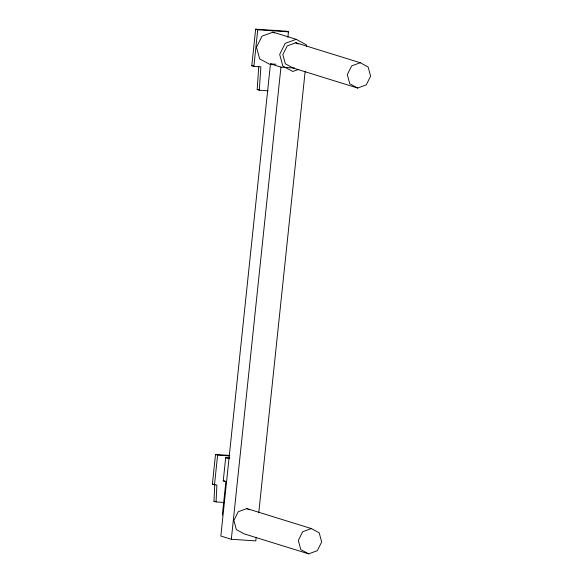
<?xml version="1.0" encoding="UTF-8"?>
<svg xmlns="http://www.w3.org/2000/svg" width="583" height="583" viewBox="0 0 583 583"><rect width="100%" height="100%" fill="white"/><g stroke="black" fill="none" stroke-linecap="round" stroke-linejoin="round"><path stroke-width="0.87" d="M223.879 502.451L216.06 501.934L213.954 501.278L214.777 484.393M216.06 501.934L216.876 485.041L212.38 484.233L215.506 454.478L229.826 455.425M268.122 90.802L259.289 90.212L257.183 89.563L258.772 66.192M259.289 90.212L260.871 66.848L253.896 66.382L251.79 65.726L255.638 29.15L286.34 31.198L288.447 31.846L287.878 37.203M253.896 66.382L257.737 29.806L255.638 29.15M214.478 484.881L217.612 455.126L215.506 454.478M222.363 515.044L225.869 481.689L223.245 480.873L225.687 457.662L229.768 457.939M275.912 64.247L270.468 63.89L220.848 536.025L231.327 539.275L255.799 540.9L256.185 537.286M231.327 539.275L280.948 67.14L270.468 63.89M258.75 512.865L305.142 71.483M306.643 46.4L306.192 44.738L296.2 39.331L273.012 32.138L262.029 36.146L256.491 47.223L259.639 58.876L269.63 64.283M296.2 39.331L285.218 43.339L279.68 54.416L282.828 66.068L292.819 71.469L298.729 69.311M295.836 42.756L287.2 45.911L282.842 54.627L285.32 63.795L293.176 68.043L357.627 88.033L366.262 84.878L370.62 76.162L368.143 66.994L360.279 62.745L295.836 42.756L298.197 44.031M360.279 62.745L351.644 65.894L347.286 74.609L349.764 83.777L357.627 88.033M246.879 508.58L238.236 511.728L233.878 520.444L236.355 529.612L244.219 533.868L308.662 553.85L317.305 550.695L321.663 541.986L319.185 532.818L311.322 528.562L246.879 508.58L249.24 509.855M311.322 528.562L302.686 531.718L298.328 540.426L300.806 549.594L308.662 553.85M257.737 29.806L288.447 31.846M280.948 67.14L294.546 68.043M251.79 65.726L253.532 65.843M257.183 89.563L258.954 89.68M217.612 455.126L229.243 455.899M223.245 480.873L224.878 480.982M212.38 484.233L213.976 484.335M213.954 501.278L215.695 501.395M225.687 457.662L229.112 458.726M273.012 32.138L274.549 32.969"/></g></svg>
